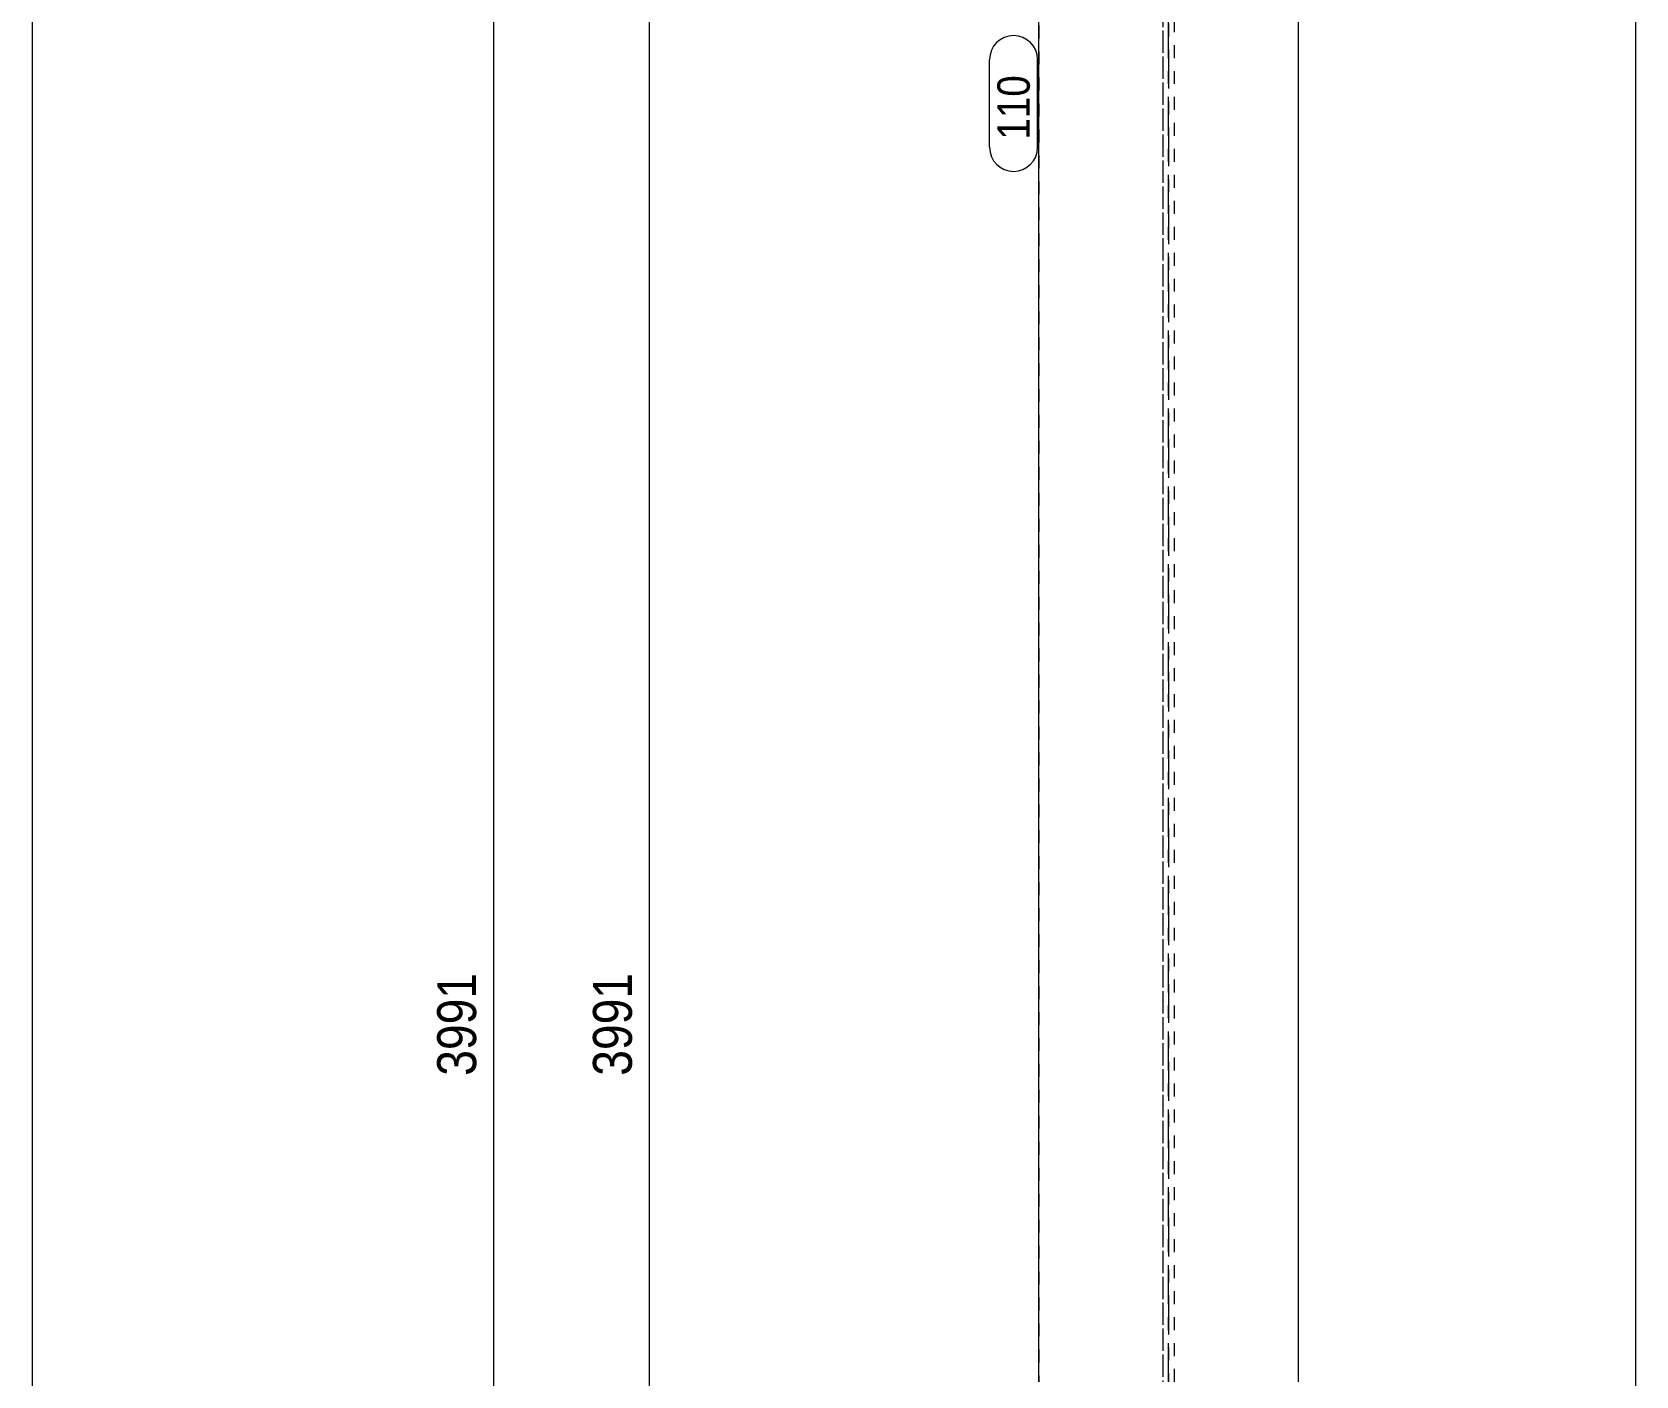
# Model space of a CAD drawing. Header units: millimetres. Extents: x 2 to 579, y 1 to 825.
# Drawn here: x 5 to 128.6, y 500.1 to 603.7 of the extents above; entities that cross this region are included whole.
import ezdxf

# ---------------------------------------------------------------- set-up
doc = ezdxf.new("R2010")
doc.units = ezdxf.units.MM
for name, pattern in [('XKITLINE00', [0]), ('XKITLINE01', [4, 1, -1, 1, -1]), ('XKITLINE03', [6, 3, -1, 1, -1])]:
    doc.linetypes.add(name, pattern=pattern)
for name, color, linetype, lineweight in [('Dimensions', 7, 'Continuous', 0), ('DrawingSheet', 5, 'Continuous', 0), ('Part', 2, 'Continuous', 0), ('PartMark', 7, 'Continuous', 0)]:
    doc.layers.add(name, color=color, linetype=linetype, lineweight=lineweight)
doc.styles.add('ARIAL', font='ARIAL.TTF')

# ---------------------------------------------------------------- blocks, each defined once
blk = doc.blocks.new('*A36')
at = {"layer": 'Part', "color": 7, "linetype": 'XKITLINE01', "lineweight": 0}
for p, q in [((82.56, 688.16), (82.56, 499.66)), ((92.11, 687.05), (92.11, 499.66)), ((93.01, 499.66), (93.01, 687.05)), ((102.56, 499.66), (102.56, 688.16))]:
    blk.add_line(p, q, dxfattribs=at)
at = {"layer": 'Part', "color": 7, "linetype": 'XKITLINE03', "lineweight": 0}
blk.add_line((92.56, 499.66), (92.56, 680.42), dxfattribs=at)
blk = doc.blocks.new('*A44')
at = {"layer": 'Part', "color": 7, "linetype": 'XKITLINE01', "lineweight": 0}
for p, q in [((92.11, 651.77), (92.11, 499.66)), ((93.01, 499.66), (93.01, 651.77))]:
    blk.add_line(p, q, dxfattribs=at)
at = {"layer": 'Part', "color": 7, "linetype": 'XKITLINE03', "lineweight": 0}
blk.add_line((92.56, 650.32), (92.56, 499.66), dxfattribs=at)
at = {"layer": 'Part', "color": 2, "linetype": 'XKITLINE00', "lineweight": 0}
for p, q in [((82.56, 499.66), (82.56, 613.51)), ((102.56, 499.66), (102.56, 613.51))]:
    blk.add_line(p, q, dxfattribs=at)
blk = doc.blocks.new('*A72')
at = {"layer": 'DrawingSheet', "color": 5, "linetype": 'XKITLINE00', "lineweight": 0}
blk.add_line((5, 825), (5, 5), dxfattribs=at)
blk = doc.blocks.new('*A129')
at = {"layer": 'Dimensions', "color": 7, "linetype": 'XKITLINE00', "lineweight": 0}
blk.add_line((128.56, 86.72), (128.56, 649.7), dxfattribs=at)
blk = doc.blocks.new('*A137')
at = {"layer": 'Dimensions', "color": 7, "linetype": 'XKITLINE00', "lineweight": 0}
blk.add_line((40.56, 367.24), (40.56, 688.16), dxfattribs=at)
at = {"layer": 'Dimensions', "color": 3, "style": 'ARIAL', "width": 0.85}
blk.add_text('3991', height=3, rotation=90.0002, dxfattribs=at).set_placement((39.21, 523.25))
blk = doc.blocks.new('*A140')
at = {"layer": 'Dimensions', "color": 7, "linetype": 'XKITLINE00', "lineweight": 0}
blk.add_line((52.56, 367.24), (52.56, 688.16), dxfattribs=at)
at = {"layer": 'Dimensions', "color": 3, "style": 'ARIAL', "width": 0.85}
blk.add_text('3991', height=3, rotation=90.0002, dxfattribs=at).set_placement((51.21, 523.25))
blk = doc.blocks.new('*A147')
at = {"layer": 'PartMark', "color": 7, "linetype": 'XKITLINE00', "lineweight": 0}
for p, q in [((78.76, 594.78), (78.76, 601.54)), ((82.46, 594.78), (82.46, 601.54))]:
    blk.add_line(p, q, dxfattribs=at)
for centre, start, end in [((80.61, 601.54), 0, 180), ((80.61, 594.78), 180, 0)]:
    blk.add_arc(centre, 1.85, start, end, dxfattribs=at)
at = {"layer": 'PartMark', "color": 3, "style": 'ARIAL', "width": 0.85}
blk.add_text('110', height=2.5, rotation=90.0002, dxfattribs=at).set_placement((81.86, 595.38))

msp = doc.modelspace()

# ---------------------------------------------------------------- block references
at = {"lineweight": 0}
for name in ['*A72', '*A137', '*A140', '*A129', '*A44', '*A147']:
    msp.add_blockref(name, (0, 0), dxfattribs=at)
at = {"layer": 'Part', "lineweight": 0}
msp.add_blockref('*A36', (0, 0), dxfattribs=at)

doc.saveas('drawing.dxf')
